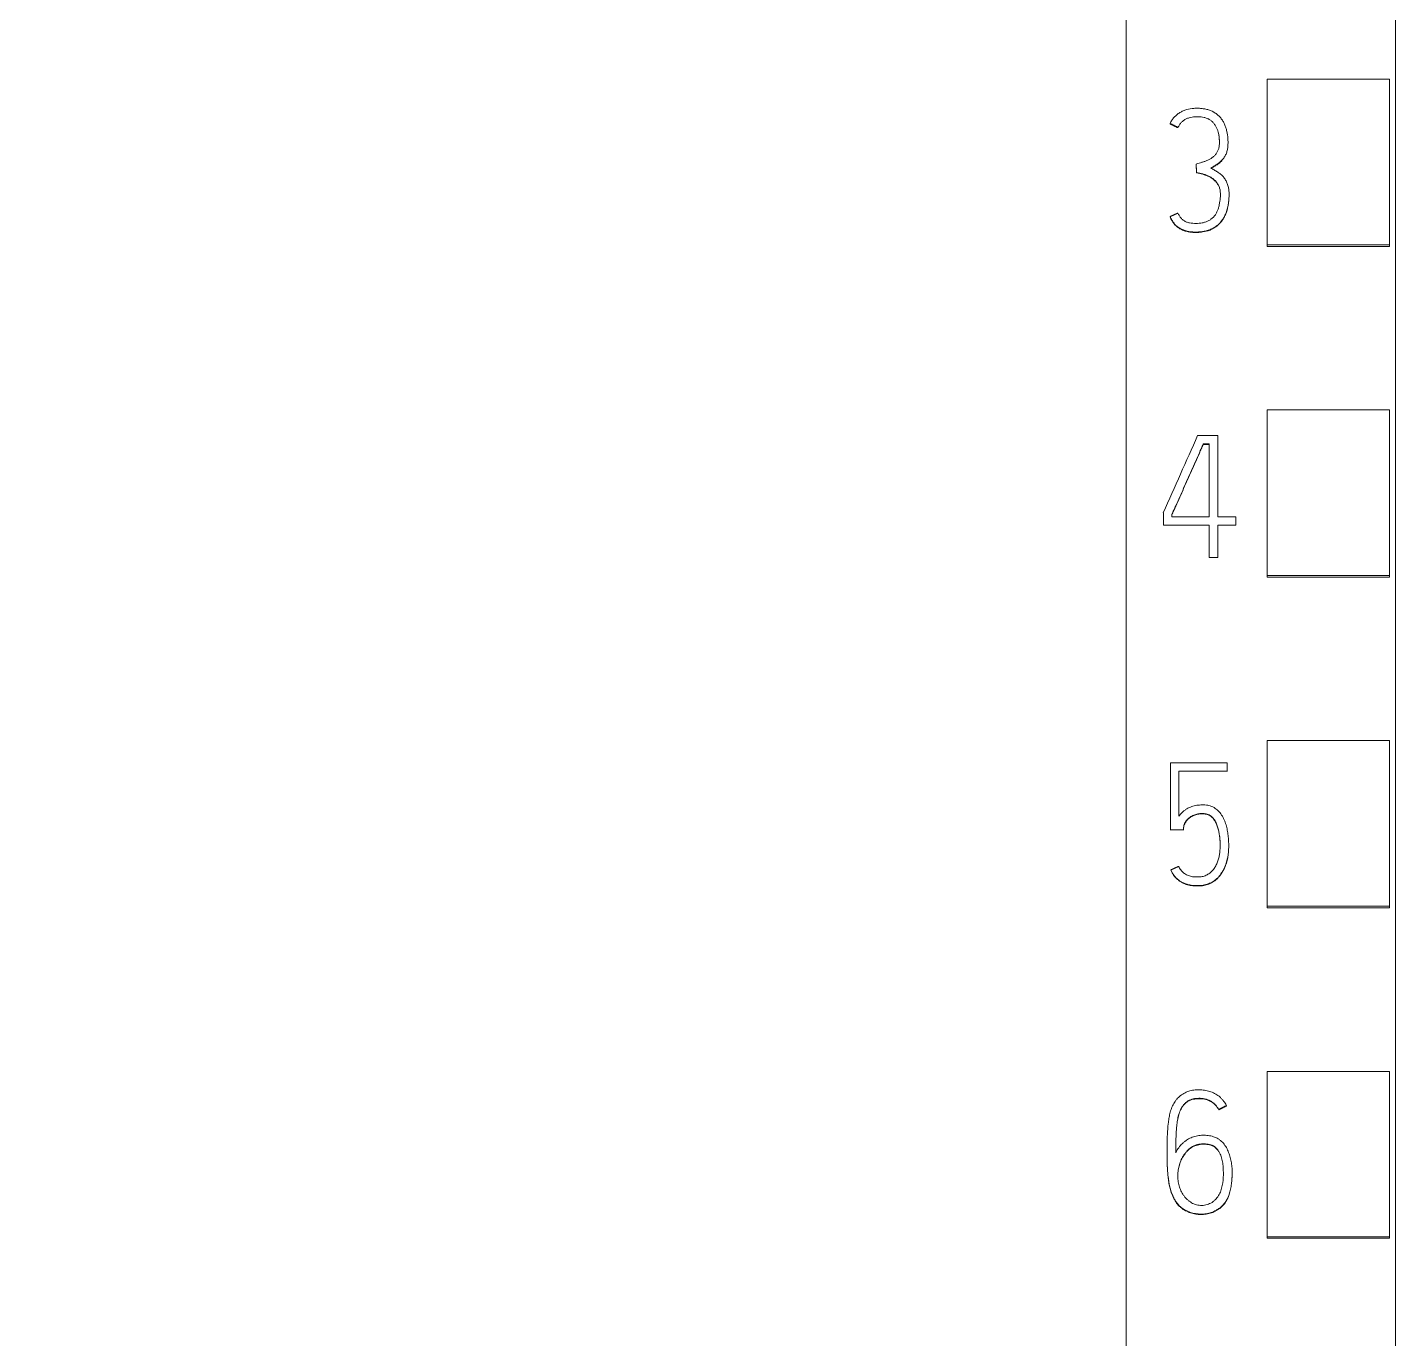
# Model space of a CAD drawing. Header units: millimetres. Extents: x 1359 to 3577, y 1336 to 3557.
# Drawn here: x 2558.42 to 2580.77, y 3000.87 to 3022.28 of the extents above; entities that cross this region are included whole.
import ezdxf

# ---------------------------------------------------------------- set-up
doc = ezdxf.new("R2010")
doc.units = ezdxf.units.MM
doc.set_wipeout_variables(frame=1)
doc.layers.add('000-PI-Oprema', color=30, linetype='Continuous', lineweight=5)

msp = doc.modelspace()

# ---------------------------------------------------------------- linework, layer by layer
at = {"layer": '000-PI-Oprema', "color": 0, "linetype": 'ByBlock', "lineweight": 0}
for p, q in [((2580.771, 3038.956), (2580.771, 2930.141)), ((2578.671, 3018.734), (2578.671, 3021.437)), ((2580.671, 3021.437), (2578.671, 3021.437)), ((2580.671, 3018.734), (2580.671, 3021.437)), ((2577.087, 3020.714), (2577.087, 3020.707)), ((2577.215, 3020.65), (2577.215, 3020.644)), ((2578.033, 3020.396), (2578.033, 3020.402)), ((2577.512, 3020.051), (2577.512, 3020.045)), ((2577.52, 3019.913), (2577.52, 3019.906)), ((2578.05, 3019.546), (2578.05, 3019.552)), ((2577.087, 3019.192), (2577.087, 3019.185)), ((2578.671, 3018.705), (2578.671, 3018.734)), ((2580.671, 3018.734), (2578.671, 3018.734)), ((2580.671, 3018.705), (2578.671, 3018.705)), ((2580.671, 3018.705), (2580.671, 3018.734)), ((2578.671, 3013.333), (2578.671, 3016.035)), ((2580.671, 3016.035), (2578.671, 3016.035)), ((2580.671, 3013.333), (2580.671, 3016.035)), ((2577.537, 3015.617), (2577.867, 3015.617)), ((2577.867, 3015.617), (2577.867, 3014.291)), ((2577.628, 3015.479), (2577.628, 3015.473)), ((2577.725, 3015.479), (2577.628, 3015.479)), ((2577.628, 3015.473), (2577.725, 3015.473)), ((2577.725, 3014.291), (2577.725, 3015.479)), ((2576.977, 3014.153), (2576.977, 3014.357)), ((2577.115, 3014.327), (2577.115, 3014.291)), ((2577.115, 3014.291), (2577.725, 3014.291)), ((2577.867, 3014.291), (2578.161, 3014.291)), ((2578.161, 3014.291), (2578.161, 3014.153)), ((2577.725, 3014.153), (2576.977, 3014.153)), ((2577.725, 3013.625), (2577.725, 3014.153)), ((2577.867, 3014.153), (2577.867, 3013.625)), ((2578.161, 3014.153), (2577.867, 3014.153)), ((2577.867, 3013.625), (2577.725, 3013.625)), ((2578.671, 3013.305), (2578.671, 3013.333)), ((2580.671, 3013.333), (2578.671, 3013.333)), ((2580.671, 3013.305), (2580.671, 3013.333)), ((2580.671, 3013.305), (2578.671, 3013.305)), ((2578.671, 3007.931), (2578.671, 3010.634)), ((2580.671, 3010.634), (2578.671, 3010.634)), ((2580.671, 3007.931), (2580.671, 3010.634)), ((2577.093, 3010.273), (2577.093, 3009.178)), ((2578.017, 3010.273), (2577.093, 3010.273)), ((2578.017, 3010.135), (2578.017, 3010.273)), ((2577.232, 3009.4), (2577.232, 3010.135)), ((2577.232, 3010.135), (2578.017, 3010.135)), ((2578.017, 3010.135), (2578.017, 3010.129)), ((2577.093, 3009.178), (2577.093, 3009.172)), ((2577.093, 3009.178), (2577.304, 3009.178)), ((2577.304, 3009.178), (2577.304, 3009.172)), ((2578.045, 3008.914), (2578.045, 3008.92)), ((2577.099, 3008.523), (2577.099, 3008.517)), ((2578.671, 3007.905), (2578.671, 3007.931)), ((2580.671, 3007.931), (2578.671, 3007.931)), ((2580.671, 3007.905), (2578.671, 3007.905)), ((2580.671, 3007.905), (2580.671, 3007.931)), ((2578.671, 3002.53), (2578.671, 3005.232)), ((2580.671, 3005.232), (2578.671, 3005.232)), ((2580.671, 3002.53), (2580.671, 3005.232)), ((2577.882, 3004.61), (2577.882, 3004.604)), ((2578.01, 3004.676), (2578.01, 3004.67)), ((2577.038, 3003.872), (2577.038, 3003.866)), ((2578.102, 3003.573), (2578.102, 3003.579)), ((2578.671, 3002.506), (2578.671, 3002.53)), ((2580.671, 3002.53), (2578.671, 3002.53)), ((2580.671, 3002.506), (2578.671, 3002.506)), ((2580.671, 3002.506), (2580.671, 3002.53))]:
    msp.add_line(p, q, dxfattribs=at)
at = {"layer": '000-PI-Oprema', "color": 18, "linetype": 'ByBlock', "lineweight": 0, "true_color": 0x000000}
msp.add_ellipse((2563.518, 2923.249), major_axis=(438.421, 990.891), ratio=0.022739, start_param=1.487509, end_param=1.488786, dxfattribs=at)
at = {"layer": '000-PI-Oprema', "color": 0, "linetype": 'ByBlock', "lineweight": 0}
for points, knots in [([(2577.75, 3019.987), (2577.768, 3019.996), (2577.786, 3020.006), (2577.821, 3020.025), (2577.838, 3020.036), (2577.863, 3020.052), (2577.871, 3020.058), (2577.887, 3020.07), (2577.894, 3020.076), (2577.909, 3020.089), (2577.917, 3020.096), (2577.931, 3020.11), (2577.938, 3020.118), (2577.958, 3020.141), (2577.969, 3020.157), (2577.985, 3020.183), (2577.99, 3020.192), (2577.998, 3020.21), (2578.003, 3020.22), (2578.014, 3020.248), (2578.019, 3020.267), (2578.028, 3020.306), (2578.03, 3020.326), (2578.033, 3020.367), (2578.033, 3020.387), (2578.033, 3020.427), (2578.033, 3020.447), (2578.029, 3020.507), (2578.023, 3020.546), (2578.01, 3020.605), (2578.005, 3020.625), (2577.993, 3020.663), (2577.978, 3020.701), (2577.96, 3020.736), (2577.938, 3020.771), (2577.927, 3020.788), (2577.901, 3020.819), (2577.881, 3020.84), (2577.858, 3020.86), (2577.842, 3020.872), (2577.833, 3020.878), (2577.791, 3020.907), (2577.755, 3020.924), (2577.706, 3020.939), (2577.696, 3020.942), (2577.677, 3020.947), (2577.647, 3020.953), (2577.597, 3020.96), (2577.557, 3020.962), (2577.517, 3020.962), (2577.496, 3020.962), (2577.436, 3020.958), (2577.397, 3020.951), (2577.348, 3020.937), (2577.339, 3020.934), (2577.32, 3020.927), (2577.31, 3020.924), (2577.282, 3020.911), (2577.246, 3020.892), (2577.213, 3020.869), (2577.19, 3020.85), (2577.182, 3020.843), (2577.167, 3020.829), (2577.16, 3020.822), (2577.14, 3020.8), (2577.128, 3020.784), (2577.111, 3020.759), (2577.106, 3020.75), (2577.096, 3020.732), (2577.092, 3020.723), (2577.087, 3020.714)], [0, 0, 0, 0, 0.03125, 0.03125, 0.0625, 0.0625, 0.078125, 0.078125, 0.09375, 0.09375, 0.109375, 0.109375, 0.125, 0.125, 0.15625, 0.15625, 0.171875, 0.171875, 0.1875, 0.1875, 0.21875, 0.21875, 0.25, 0.25, 0.28125, 0.28125, 0.3125, 0.3125, 0.375, 0.375, 0.40625, 0.40625, 0.4375, 0.46875, 0.46875, 0.5, 0.5, 0.53125, 0.546875, 0.546875, 0.5625, 0.5625, 0.625, 0.625, 0.640625, 0.640625, 0.65625, 0.6875, 0.71875, 0.71875, 0.75, 0.75, 0.8125, 0.8125, 0.828125, 0.828125, 0.84375, 0.84375, 0.875, 0.90625, 0.90625, 0.921875, 0.921875, 0.9375, 0.9375, 0.96875, 0.96875, 0.984375, 0.984375, 1, 1, 1, 1]), ([(2577.215, 3020.65), (2577.223, 3020.665), (2577.231, 3020.679), (2577.249, 3020.706), (2577.259, 3020.719), (2577.277, 3020.737), (2577.283, 3020.742), (2577.295, 3020.753), (2577.302, 3020.758), (2577.315, 3020.768), (2577.322, 3020.773), (2577.336, 3020.781), (2577.343, 3020.785), (2577.366, 3020.796), (2577.381, 3020.802), (2577.413, 3020.811), (2577.429, 3020.815), (2577.462, 3020.82), (2577.478, 3020.822), (2577.512, 3020.824), (2577.528, 3020.824), (2577.578, 3020.823), (2577.611, 3020.82), (2577.651, 3020.81), (2577.659, 3020.808), (2577.675, 3020.803), (2577.683, 3020.8), (2577.706, 3020.791), (2577.721, 3020.784), (2577.742, 3020.77), (2577.749, 3020.765), (2577.762, 3020.755), (2577.768, 3020.75), (2577.786, 3020.733), (2577.797, 3020.721), (2577.813, 3020.701), (2577.817, 3020.694), (2577.827, 3020.681), (2577.84, 3020.66), (2577.851, 3020.638), (2577.863, 3020.607), (2577.868, 3020.591), (2577.877, 3020.559), (2577.881, 3020.543), (2577.889, 3020.495), (2577.891, 3020.462), (2577.892, 3020.412), (2577.892, 3020.396), (2577.891, 3020.363), (2577.889, 3020.347), (2577.885, 3020.322), (2577.884, 3020.314), (2577.879, 3020.298), (2577.877, 3020.29), (2577.868, 3020.267), (2577.861, 3020.252), (2577.848, 3020.231), (2577.843, 3020.224), (2577.833, 3020.211), (2577.827, 3020.205), (2577.816, 3020.193), (2577.811, 3020.187), (2577.799, 3020.175), (2577.792, 3020.17), (2577.773, 3020.154), (2577.759, 3020.145), (2577.731, 3020.128), (2577.716, 3020.12), (2577.686, 3020.107), (2577.671, 3020.101), (2577.639, 3020.09), (2577.623, 3020.085), (2577.576, 3020.07), (2577.544, 3020.06), (2577.512, 3020.051)], [0, 0, 0, 0, 0.03125, 0.03125, 0.0625, 0.0625, 0.078125, 0.078125, 0.09375, 0.09375, 0.109375, 0.109375, 0.125, 0.125, 0.15625, 0.15625, 0.1875, 0.1875, 0.21875, 0.21875, 0.25, 0.25, 0.3125, 0.3125, 0.328125, 0.328125, 0.34375, 0.34375, 0.375, 0.375, 0.390625, 0.390625, 0.40625, 0.40625, 0.4375, 0.4375, 0.453125, 0.453125, 0.46875, 0.5, 0.5, 0.53125, 0.53125, 0.5625, 0.5625, 0.625, 0.625, 0.65625, 0.65625, 0.6875, 0.6875, 0.703125, 0.703125, 0.71875, 0.71875, 0.75, 0.75, 0.765625, 0.765625, 0.78125, 0.78125, 0.796875, 0.796875, 0.8125, 0.8125, 0.84375, 0.84375, 0.875, 0.875, 0.90625, 0.90625, 0.9375, 0.9375, 1, 1, 1, 1]), ([(2577.892, 3020.407), (2577.892, 3020.411), (2577.892, 3020.416), (2577.892, 3020.453), (2577.889, 3020.485), (2577.882, 3020.528), (2577.88, 3020.539), (2577.878, 3020.55)], [0, 0, 0, 0, 0.087818, 0.087818, 0.771228, 0.771228, 1, 1, 1, 1]), ([(2577.939, 3020.113), (2577.928, 3020.101), (2577.916, 3020.089), (2577.896, 3020.071), (2577.888, 3020.065), (2577.872, 3020.052), (2577.864, 3020.046), (2577.838, 3020.03), (2577.821, 3020.02), (2577.786, 3020), (2577.769, 3019.99), (2577.75, 3019.981)], [0, 0, 0, 0, 0.218648, 0.218648, 0.348874, 0.348874, 0.479099, 0.479099, 0.739549, 0.739549, 1, 1, 1, 1]), ([(2577.087, 3019.192), (2577.096, 3019.172), (2577.106, 3019.154), (2577.127, 3019.117), (2577.138, 3019.1), (2577.158, 3019.075), (2577.165, 3019.067), (2577.179, 3019.052), (2577.187, 3019.045), (2577.211, 3019.024), (2577.228, 3019.012), (2577.256, 3018.996), (2577.265, 3018.991), (2577.284, 3018.982), (2577.294, 3018.978), (2577.323, 3018.967), (2577.343, 3018.96), (2577.384, 3018.95), (2577.405, 3018.947), (2577.447, 3018.942), (2577.468, 3018.941), (2577.51, 3018.94), (2577.531, 3018.94), (2577.572, 3018.943), (2577.593, 3018.945), (2577.625, 3018.949), (2577.635, 3018.951), (2577.656, 3018.955), (2577.666, 3018.957), (2577.697, 3018.965), (2577.717, 3018.972), (2577.746, 3018.983), (2577.756, 3018.987), (2577.775, 3018.996), (2577.784, 3019.001), (2577.812, 3019.016), (2577.829, 3019.028), (2577.863, 3019.053), (2577.878, 3019.067), (2577.908, 3019.097), (2577.921, 3019.113), (2577.946, 3019.147), (2577.958, 3019.165), (2577.973, 3019.192), (2577.978, 3019.202), (2577.987, 3019.221), (2577.991, 3019.23), (2578.011, 3019.279), (2578.023, 3019.319), (2578.035, 3019.38), (2578.039, 3019.401), (2578.044, 3019.442), (2578.046, 3019.463), (2578.049, 3019.505), (2578.05, 3019.526), (2578.05, 3019.567), (2578.05, 3019.588), (2578.047, 3019.63), (2578.044, 3019.65), (2578.037, 3019.681), (2578.035, 3019.692), (2578.029, 3019.712), (2578.025, 3019.722), (2578.014, 3019.752), (2578.005, 3019.771), (2577.989, 3019.798), (2577.983, 3019.807), (2577.971, 3019.825), (2577.964, 3019.833), (2577.944, 3019.857), (2577.929, 3019.872), (2577.896, 3019.899), (2577.879, 3019.911), (2577.843, 3019.935), (2577.825, 3019.946), (2577.788, 3019.967), (2577.769, 3019.977), (2577.75, 3019.987)], [0, 0, 0, 0, 0.03125, 0.03125, 0.0625, 0.0625, 0.078125, 0.078125, 0.09375, 0.09375, 0.125, 0.125, 0.140625, 0.140625, 0.15625, 0.15625, 0.1875, 0.1875, 0.21875, 0.21875, 0.25, 0.25, 0.28125, 0.28125, 0.3125, 0.3125, 0.328125, 0.328125, 0.34375, 0.34375, 0.375, 0.375, 0.390625, 0.390625, 0.40625, 0.40625, 0.4375, 0.4375, 0.46875, 0.46875, 0.5, 0.5, 0.53125, 0.53125, 0.546875, 0.546875, 0.5625, 0.5625, 0.625, 0.625, 0.65625, 0.65625, 0.6875, 0.6875, 0.71875, 0.71875, 0.75, 0.75, 0.78125, 0.78125, 0.796875, 0.796875, 0.8125, 0.8125, 0.84375, 0.84375, 0.859375, 0.859375, 0.875, 0.875, 0.90625, 0.90625, 0.9375, 0.9375, 0.96875, 0.96875, 1, 1, 1, 1]), ([(2577.52, 3019.913), (2577.554, 3019.907), (2577.588, 3019.899), (2577.637, 3019.885), (2577.654, 3019.88), (2577.686, 3019.868), (2577.702, 3019.862), (2577.725, 3019.85), (2577.733, 3019.846), (2577.748, 3019.838), (2577.755, 3019.833), (2577.777, 3019.819), (2577.791, 3019.809), (2577.811, 3019.792), (2577.817, 3019.786), (2577.829, 3019.774), (2577.835, 3019.768), (2577.852, 3019.748), (2577.862, 3019.734), (2577.875, 3019.712), (2577.879, 3019.704), (2577.886, 3019.688), (2577.889, 3019.68), (2577.898, 3019.656), (2577.902, 3019.639), (2577.907, 3019.605), (2577.908, 3019.588), (2577.909, 3019.553), (2577.909, 3019.536), (2577.906, 3019.485), (2577.902, 3019.451), (2577.893, 3019.4), (2577.89, 3019.383), (2577.882, 3019.35), (2577.877, 3019.333), (2577.866, 3019.3), (2577.859, 3019.284), (2577.848, 3019.261), (2577.844, 3019.253), (2577.836, 3019.238), (2577.831, 3019.231), (2577.807, 3019.195), (2577.783, 3019.17), (2577.748, 3019.144), (2577.741, 3019.139), (2577.726, 3019.13), (2577.719, 3019.126), (2577.695, 3019.115), (2577.679, 3019.108), (2577.646, 3019.098), (2577.629, 3019.094), (2577.595, 3019.087), (2577.561, 3019.083), (2577.527, 3019.081), (2577.492, 3019.081), (2577.475, 3019.082), (2577.44, 3019.085), (2577.423, 3019.087), (2577.389, 3019.094), (2577.372, 3019.098), (2577.34, 3019.111), (2577.325, 3019.119), (2577.303, 3019.133), (2577.296, 3019.139), (2577.283, 3019.15), (2577.277, 3019.156), (2577.265, 3019.169), (2577.259, 3019.175), (2577.249, 3019.189), (2577.244, 3019.196), (2577.23, 3019.218), (2577.222, 3019.234), (2577.215, 3019.25)], [0, 0, 0, 0, 0.0625, 0.0625, 0.09375, 0.09375, 0.125, 0.125, 0.140625, 0.140625, 0.15625, 0.15625, 0.1875, 0.1875, 0.203125, 0.203125, 0.21875, 0.21875, 0.25, 0.25, 0.265625, 0.265625, 0.28125, 0.28125, 0.3125, 0.3125, 0.34375, 0.34375, 0.375, 0.375, 0.4375, 0.4375, 0.46875, 0.46875, 0.5, 0.5, 0.53125, 0.53125, 0.546875, 0.546875, 0.5625, 0.5625, 0.625, 0.625, 0.640625, 0.640625, 0.65625, 0.65625, 0.6875, 0.6875, 0.71875, 0.71875, 0.75, 0.78125, 0.78125, 0.8125, 0.8125, 0.84375, 0.84375, 0.875, 0.875, 0.90625, 0.90625, 0.921875, 0.921875, 0.9375, 0.9375, 0.953125, 0.953125, 0.96875, 0.96875, 1, 1, 1, 1]), ([(2577.909, 3019.549), (2577.909, 3019.554), (2577.909, 3019.559), (2577.908, 3019.573), (2577.908, 3019.582), (2577.907, 3019.599), (2577.906, 3019.608), (2577.902, 3019.633), (2577.898, 3019.65), (2577.889, 3019.674), (2577.886, 3019.682), (2577.879, 3019.698), (2577.875, 3019.705), (2577.861, 3019.728), (2577.851, 3019.742), (2577.829, 3019.768), (2577.817, 3019.781), (2577.791, 3019.803), (2577.777, 3019.813), (2577.748, 3019.832), (2577.733, 3019.84), (2577.702, 3019.856), (2577.686, 3019.862), (2577.654, 3019.874), (2577.637, 3019.879), (2577.588, 3019.893), (2577.554, 3019.901), (2577.52, 3019.906)], [0, 0, 0, 0, 0.026635, 0.026635, 0.070879, 0.070879, 0.115123, 0.115123, 0.20361, 0.20361, 0.247854, 0.247854, 0.292098, 0.292098, 0.380586, 0.380586, 0.469074, 0.469074, 0.557561, 0.557561, 0.646049, 0.646049, 0.734537, 0.734537, 0.823025, 0.823025, 1, 1, 1, 1]), ([(2578.045, 3019.444), (2578.044, 3019.435), (2578.043, 3019.427), (2578.039, 3019.398), (2578.036, 3019.377), (2578.023, 3019.316), (2578.012, 3019.276), (2577.993, 3019.228), (2577.988, 3019.218), (2577.979, 3019.199), (2577.975, 3019.19), (2577.959, 3019.162), (2577.948, 3019.144), (2577.924, 3019.11), (2577.91, 3019.094), (2577.888, 3019.071), (2577.881, 3019.064), (2577.865, 3019.049), (2577.857, 3019.043), (2577.832, 3019.023), (2577.814, 3019.012), (2577.787, 3018.996), (2577.778, 3018.991), (2577.758, 3018.982), (2577.749, 3018.978), (2577.699, 3018.958), (2577.659, 3018.948), (2577.596, 3018.939), (2577.575, 3018.937), (2577.533, 3018.934), (2577.512, 3018.934), (2577.469, 3018.935), (2577.448, 3018.936), (2577.417, 3018.939), (2577.406, 3018.941), (2577.385, 3018.944), (2577.375, 3018.946), (2577.344, 3018.954), (2577.324, 3018.96), (2577.295, 3018.972), (2577.285, 3018.976), (2577.266, 3018.985), (2577.256, 3018.99), (2577.229, 3019.006), (2577.211, 3019.018), (2577.187, 3019.038), (2577.18, 3019.046), (2577.165, 3019.061), (2577.158, 3019.069), (2577.138, 3019.094), (2577.127, 3019.111), (2577.106, 3019.147), (2577.096, 3019.166), (2577.087, 3019.185)], [0, 0, 0, 0, 0.018898, 0.018898, 0.065617, 0.065617, 0.159055, 0.159055, 0.182415, 0.182415, 0.205774, 0.205774, 0.252494, 0.252494, 0.299213, 0.299213, 0.322572, 0.322572, 0.345932, 0.345932, 0.392651, 0.392651, 0.416011, 0.416011, 0.43937, 0.43937, 0.532809, 0.532809, 0.579528, 0.579528, 0.626247, 0.626247, 0.672966, 0.672966, 0.696326, 0.696326, 0.719685, 0.719685, 0.766404, 0.766404, 0.789764, 0.789764, 0.813123, 0.813123, 0.859843, 0.859843, 0.883202, 0.883202, 0.906562, 0.906562, 0.953281, 0.953281, 1, 1, 1, 1]), ([(2577.628, 3015.479), (2577.618, 3015.455), (2577.607, 3015.431), (2577.586, 3015.383), (2577.576, 3015.359), (2577.544, 3015.287), (2577.523, 3015.239), (2577.48, 3015.142), (2577.459, 3015.094), (2577.416, 3014.998), (2577.395, 3014.95), (2577.352, 3014.854), (2577.33, 3014.806), (2577.287, 3014.71), (2577.266, 3014.662), (2577.223, 3014.566), (2577.202, 3014.518), (2577.17, 3014.446), (2577.159, 3014.423), (2577.142, 3014.387), (2577.137, 3014.375), (2577.126, 3014.351), (2577.121, 3014.339), (2577.115, 3014.327)], [0, 0, 0, 0, 0.0625, 0.0625, 0.125, 0.125, 0.25, 0.25, 0.375, 0.375, 0.5, 0.5, 0.625, 0.625, 0.75, 0.75, 0.875, 0.875, 0.9375, 0.9375, 0.96875, 0.96875, 1, 1, 1, 1]), ([(2577.115, 3014.321), (2577.121, 3014.333), (2577.126, 3014.345), (2577.137, 3014.368), (2577.142, 3014.38), (2577.159, 3014.416), (2577.17, 3014.44), (2577.202, 3014.512), (2577.223, 3014.56), (2577.266, 3014.656), (2577.287, 3014.704), (2577.33, 3014.8), (2577.352, 3014.848), (2577.395, 3014.944), (2577.416, 3014.992), (2577.459, 3015.088), (2577.48, 3015.136), (2577.523, 3015.232), (2577.544, 3015.28), (2577.576, 3015.353), (2577.586, 3015.377), (2577.607, 3015.425), (2577.618, 3015.449), (2577.628, 3015.473)], [0, 0, 0, 0, 0.03125, 0.03125, 0.0625, 0.0625, 0.125, 0.125, 0.25, 0.25, 0.375, 0.375, 0.5, 0.5, 0.625, 0.625, 0.75, 0.75, 0.875, 0.875, 0.9375, 0.9375, 1, 1, 1, 1]), ([(2577.099, 3008.523), (2577.111, 3008.497), (2577.124, 3008.471), (2577.149, 3008.436), (2577.157, 3008.424), (2577.176, 3008.402), (2577.186, 3008.391), (2577.208, 3008.372), (2577.219, 3008.362), (2577.242, 3008.345), (2577.254, 3008.337), (2577.279, 3008.322), (2577.292, 3008.316), (2577.318, 3008.303), (2577.332, 3008.298), (2577.36, 3008.289), (2577.374, 3008.285), (2577.402, 3008.278), (2577.416, 3008.275), (2577.445, 3008.271), (2577.46, 3008.27), (2577.482, 3008.269), (2577.489, 3008.268), (2577.504, 3008.267), (2577.511, 3008.267), (2577.533, 3008.266), (2577.548, 3008.266), (2577.577, 3008.267), (2577.591, 3008.268), (2577.621, 3008.271), (2577.635, 3008.274), (2577.664, 3008.28), (2577.678, 3008.284), (2577.72, 3008.297), (2577.747, 3008.309), (2577.785, 3008.331), (2577.798, 3008.339), (2577.822, 3008.356), (2577.833, 3008.365), (2577.855, 3008.384), (2577.866, 3008.394), (2577.886, 3008.416), (2577.895, 3008.427), (2577.922, 3008.462), (2577.938, 3008.486), (2577.959, 3008.525), (2577.966, 3008.538), (2577.978, 3008.564), (2577.984, 3008.578), (2578, 3008.619), (2578.009, 3008.646), (2578.024, 3008.703), (2578.03, 3008.731), (2578.036, 3008.774), (2578.038, 3008.789), (2578.041, 3008.818), (2578.042, 3008.832), (2578.044, 3008.876), (2578.045, 3008.905), (2578.044, 3008.963), (2578.042, 3009.022), (2578.036, 3009.079), (2578.029, 3009.137), (2578.024, 3009.166), (2578.014, 3009.209), (2578.011, 3009.223), (2578.003, 3009.251), (2577.999, 3009.265), (2577.985, 3009.307), (2577.975, 3009.334), (2577.955, 3009.374), (2577.948, 3009.387), (2577.933, 3009.412), (2577.925, 3009.424), (2577.9, 3009.46), (2577.88, 3009.482), (2577.836, 3009.521), (2577.811, 3009.537), (2577.772, 3009.557), (2577.758, 3009.562), (2577.73, 3009.571), (2577.715, 3009.575), (2577.687, 3009.58), (2577.672, 3009.582), (2577.642, 3009.585), (2577.628, 3009.585), (2577.598, 3009.584), (2577.584, 3009.584), (2577.554, 3009.581), (2577.54, 3009.58), (2577.511, 3009.575), (2577.497, 3009.572), (2577.468, 3009.565), (2577.454, 3009.561), (2577.426, 3009.551), (2577.412, 3009.546), (2577.386, 3009.533), (2577.373, 3009.526), (2577.347, 3009.511), (2577.335, 3009.503), (2577.311, 3009.485), (2577.3, 3009.476), (2577.279, 3009.456), (2577.269, 3009.445), (2577.249, 3009.423), (2577.24, 3009.412), (2577.232, 3009.4)], [0, 0, 0, 0, 0.03125, 0.03125, 0.046875, 0.046875, 0.0625, 0.0625, 0.078125, 0.078125, 0.09375, 0.09375, 0.109375, 0.109375, 0.125, 0.125, 0.140625, 0.140625, 0.15625, 0.15625, 0.171875, 0.171875, 0.179688, 0.179688, 0.1875, 0.1875, 0.203125, 0.203125, 0.21875, 0.21875, 0.234375, 0.234375, 0.25, 0.25, 0.28125, 0.28125, 0.296875, 0.296875, 0.3125, 0.3125, 0.328125, 0.328125, 0.34375, 0.34375, 0.375, 0.375, 0.390625, 0.390625, 0.40625, 0.40625, 0.4375, 0.4375, 0.46875, 0.46875, 0.484375, 0.484375, 0.5, 0.5, 0.53125, 0.53125, 0.5625, 0.59375, 0.59375, 0.625, 0.625, 0.640625, 0.640625, 0.65625, 0.65625, 0.6875, 0.6875, 0.703125, 0.703125, 0.71875, 0.71875, 0.75, 0.75, 0.78125, 0.78125, 0.796875, 0.796875, 0.8125, 0.8125, 0.828125, 0.828125, 0.84375, 0.84375, 0.859375, 0.859375, 0.875, 0.875, 0.890625, 0.890625, 0.90625, 0.90625, 0.921875, 0.921875, 0.9375, 0.9375, 0.953125, 0.953125, 0.96875, 0.96875, 0.984375, 0.984375, 1, 1, 1, 1]), ([(2577.304, 3009.178), (2577.305, 3009.202), (2577.308, 3009.224), (2577.317, 3009.258), (2577.32, 3009.269), (2577.33, 3009.29), (2577.335, 3009.3), (2577.347, 3009.319), (2577.354, 3009.329), (2577.369, 3009.346), (2577.377, 3009.355), (2577.394, 3009.37), (2577.403, 3009.378), (2577.422, 3009.391), (2577.432, 3009.397), (2577.452, 3009.409), (2577.462, 3009.414), (2577.483, 3009.423), (2577.494, 3009.427), (2577.528, 3009.437), (2577.55, 3009.441), (2577.585, 3009.444), (2577.596, 3009.444), (2577.619, 3009.444), (2577.631, 3009.443), (2577.654, 3009.441), (2577.665, 3009.439), (2577.682, 3009.436), (2577.688, 3009.434), (2577.699, 3009.431), (2577.705, 3009.429), (2577.721, 3009.423), (2577.731, 3009.418), (2577.751, 3009.407), (2577.76, 3009.399), (2577.778, 3009.384), (2577.786, 3009.376), (2577.8, 3009.358), (2577.807, 3009.348), (2577.826, 3009.319), (2577.836, 3009.298), (2577.854, 3009.256), (2577.861, 3009.234), (2577.881, 3009.168), (2577.89, 3009.123), (2577.899, 3009.055), (2577.901, 3009.032), (2577.903, 3008.986), (2577.904, 3008.963), (2577.905, 3008.895), (2577.904, 3008.849), (2577.895, 3008.781), (2577.891, 3008.759), (2577.884, 3008.725), (2577.881, 3008.714), (2577.875, 3008.691), (2577.872, 3008.68), (2577.86, 3008.648), (2577.852, 3008.626), (2577.836, 3008.595), (2577.831, 3008.585), (2577.819, 3008.565), (2577.812, 3008.555), (2577.792, 3008.527), (2577.777, 3008.51), (2577.753, 3008.486), (2577.744, 3008.478), (2577.726, 3008.464), (2577.716, 3008.457), (2577.696, 3008.445), (2577.686, 3008.439), (2577.665, 3008.43), (2577.654, 3008.426), (2577.621, 3008.415), (2577.598, 3008.411), (2577.563, 3008.408), (2577.552, 3008.407), (2577.528, 3008.407), (2577.517, 3008.407), (2577.482, 3008.408), (2577.459, 3008.41), (2577.425, 3008.417), (2577.414, 3008.42), (2577.392, 3008.427), (2577.381, 3008.432), (2577.349, 3008.446), (2577.329, 3008.458), (2577.302, 3008.479), (2577.293, 3008.487), (2577.276, 3008.504), (2577.261, 3008.521), (2577.248, 3008.54), (2577.236, 3008.56), (2577.231, 3008.571), (2577.226, 3008.581)], [0, 0, 0, 0, 0.03125, 0.03125, 0.046875, 0.046875, 0.0625, 0.0625, 0.078125, 0.078125, 0.09375, 0.09375, 0.109375, 0.109375, 0.125, 0.125, 0.140625, 0.140625, 0.15625, 0.15625, 0.1875, 0.1875, 0.203125, 0.203125, 0.21875, 0.21875, 0.234375, 0.234375, 0.242187, 0.242187, 0.25, 0.25, 0.265625, 0.265625, 0.28125, 0.28125, 0.296875, 0.296875, 0.3125, 0.3125, 0.34375, 0.34375, 0.375, 0.375, 0.4375, 0.4375, 0.46875, 0.46875, 0.5, 0.5, 0.5625, 0.5625, 0.59375, 0.59375, 0.609375, 0.609375, 0.625, 0.625, 0.65625, 0.65625, 0.671875, 0.671875, 0.6875, 0.6875, 0.71875, 0.71875, 0.734375, 0.734375, 0.75, 0.75, 0.765625, 0.765625, 0.78125, 0.78125, 0.8125, 0.8125, 0.828125, 0.828125, 0.84375, 0.84375, 0.875, 0.875, 0.890625, 0.890625, 0.90625, 0.90625, 0.9375, 0.9375, 0.953125, 0.953125, 0.96875, 0.984375, 0.984375, 1, 1, 1, 1]), ([(2577.905, 3008.916), (2577.905, 3008.922), (2577.905, 3008.928), (2577.904, 3008.956), (2577.904, 3008.979), (2577.901, 3009.025), (2577.899, 3009.047), (2577.893, 3009.093), (2577.889, 3009.115), (2577.88, 3009.161), (2577.875, 3009.183), (2577.865, 3009.216), (2577.861, 3009.227), (2577.854, 3009.249), (2577.849, 3009.26), (2577.836, 3009.292), (2577.826, 3009.312), (2577.807, 3009.341), (2577.801, 3009.351), (2577.786, 3009.369), (2577.778, 3009.377), (2577.761, 3009.393), (2577.752, 3009.4), (2577.732, 3009.412), (2577.721, 3009.417), (2577.7, 3009.425), (2577.689, 3009.428), (2577.666, 3009.433), (2577.654, 3009.435), (2577.631, 3009.437), (2577.62, 3009.438), (2577.597, 3009.438), (2577.585, 3009.437), (2577.562, 3009.435), (2577.551, 3009.434), (2577.528, 3009.43), (2577.506, 3009.424), (2577.484, 3009.417), (2577.463, 3009.408), (2577.452, 3009.403), (2577.422, 3009.386), (2577.403, 3009.372), (2577.378, 3009.349), (2577.37, 3009.341), (2577.354, 3009.323), (2577.348, 3009.314), (2577.335, 3009.294), (2577.33, 3009.284), (2577.321, 3009.263), (2577.317, 3009.252), (2577.311, 3009.23), (2577.308, 3009.218), (2577.305, 3009.195), (2577.304, 3009.184), (2577.304, 3009.172)], [0, 0, 0, 0, 0.015899, 0.015899, 0.077406, 0.077406, 0.138912, 0.138912, 0.200418, 0.200418, 0.261925, 0.261925, 0.292678, 0.292678, 0.323431, 0.323431, 0.384937, 0.384937, 0.41569, 0.41569, 0.446443, 0.446443, 0.477197, 0.477197, 0.50795, 0.50795, 0.538703, 0.538703, 0.569456, 0.569456, 0.600209, 0.600209, 0.630962, 0.630962, 0.661715, 0.661715, 0.692469, 0.723222, 0.723222, 0.753975, 0.753975, 0.815481, 0.815481, 0.846234, 0.846234, 0.876987, 0.876987, 0.907741, 0.907741, 0.938494, 0.938494, 0.969247, 0.969247, 1, 1, 1, 1]), ([(2578.045, 3008.914), (2578.045, 3008.893), (2578.044, 3008.871), (2578.042, 3008.821), (2578.039, 3008.792), (2578.033, 3008.749), (2578.031, 3008.735), (2578.025, 3008.706), (2578.022, 3008.691), (2578.011, 3008.649), (2578.003, 3008.621), (2577.982, 3008.566), (2577.97, 3008.54), (2577.942, 3008.488), (2577.927, 3008.463), (2577.901, 3008.428), (2577.891, 3008.416), (2577.872, 3008.395), (2577.862, 3008.384), (2577.829, 3008.354), (2577.805, 3008.337), (2577.768, 3008.314), (2577.755, 3008.307), (2577.728, 3008.295), (2577.714, 3008.289), (2577.672, 3008.275), (2577.644, 3008.268), (2577.6, 3008.262), (2577.585, 3008.261), (2577.556, 3008.26), (2577.541, 3008.26), (2577.512, 3008.261), (2577.497, 3008.262), (2577.468, 3008.263), (2577.453, 3008.264), (2577.424, 3008.268), (2577.41, 3008.27), (2577.381, 3008.277), (2577.366, 3008.281), (2577.338, 3008.29), (2577.325, 3008.295), (2577.298, 3008.306), (2577.285, 3008.313), (2577.259, 3008.328), (2577.246, 3008.336), (2577.222, 3008.354), (2577.211, 3008.363), (2577.189, 3008.382), (2577.179, 3008.393), (2577.159, 3008.415), (2577.15, 3008.427), (2577.125, 3008.464), (2577.111, 3008.49), (2577.099, 3008.517)], [0, 0, 0, 0, 0.044434, 0.044434, 0.104157, 0.104157, 0.134018, 0.134018, 0.16388, 0.16388, 0.223602, 0.223602, 0.283325, 0.283325, 0.343048, 0.343048, 0.37291, 0.37291, 0.402771, 0.402771, 0.462494, 0.462494, 0.492355, 0.492355, 0.522217, 0.522217, 0.58194, 0.58194, 0.611801, 0.611801, 0.641663, 0.641663, 0.671524, 0.671524, 0.701386, 0.701386, 0.731247, 0.731247, 0.761108, 0.761108, 0.79097, 0.79097, 0.820831, 0.820831, 0.850693, 0.850693, 0.880554, 0.880554, 0.910416, 0.910416, 0.940277, 0.940277, 1, 1, 1, 1]), ([(2578.01, 3004.676), (2577.995, 3004.701), (2577.979, 3004.725), (2577.953, 3004.759), (2577.943, 3004.77), (2577.924, 3004.792), (2577.913, 3004.802), (2577.881, 3004.831), (2577.858, 3004.848), (2577.82, 3004.869), (2577.808, 3004.876), (2577.781, 3004.888), (2577.768, 3004.893), (2577.727, 3004.908), (2577.699, 3004.915), (2577.656, 3004.923), (2577.642, 3004.925), (2577.613, 3004.928), (2577.599, 3004.929), (2577.555, 3004.932), (2577.527, 3004.931), (2577.484, 3004.928), (2577.469, 3004.926), (2577.441, 3004.921), (2577.426, 3004.918), (2577.384, 3004.907), (2577.357, 3004.896), (2577.319, 3004.877), (2577.306, 3004.869), (2577.282, 3004.854), (2577.27, 3004.845), (2577.236, 3004.818), (2577.215, 3004.798), (2577.187, 3004.765), (2577.178, 3004.754), (2577.161, 3004.73), (2577.153, 3004.718), (2577.132, 3004.681), (2577.12, 3004.655), (2577.099, 3004.6), (2577.091, 3004.573), (2577.077, 3004.517), (2577.072, 3004.489), (2577.063, 3004.433), (2577.059, 3004.405), (2577.05, 3004.319), (2577.046, 3004.262), (2577.041, 3004.147), (2577.04, 3004.09), (2577.038, 3003.918), (2577.037, 3003.803), (2577.043, 3003.66), (2577.044, 3003.632), (2577.048, 3003.575), (2577.051, 3003.546), (2577.06, 3003.461), (2577.069, 3003.404), (2577.085, 3003.334), (2577.089, 3003.32), (2577.097, 3003.292), (2577.101, 3003.278), (2577.115, 3003.237), (2577.126, 3003.21), (2577.144, 3003.171), (2577.15, 3003.158), (2577.164, 3003.133), (2577.172, 3003.12), (2577.196, 3003.084), (2577.214, 3003.061), (2577.244, 3003.03), (2577.254, 3003.02), (2577.277, 3003.002), (2577.289, 3002.993), (2577.325, 3002.969), (2577.351, 3002.956), (2577.391, 3002.939), (2577.405, 3002.934), (2577.432, 3002.925), (2577.446, 3002.921), (2577.488, 3002.91), (2577.517, 3002.906), (2577.56, 3002.902), (2577.575, 3002.901), (2577.604, 3002.9), (2577.618, 3002.901), (2577.662, 3002.904), (2577.69, 3002.908), (2577.732, 3002.918), (2577.746, 3002.923), (2577.774, 3002.932), (2577.787, 3002.937), (2577.827, 3002.955), (2577.852, 3002.969), (2577.888, 3002.994), (2577.9, 3003.002), (2577.922, 3003.021), (2577.933, 3003.031), (2577.964, 3003.061), (2577.982, 3003.084), (2578.005, 3003.12), (2578.013, 3003.133), (2578.026, 3003.159), (2578.032, 3003.172), (2578.049, 3003.212), (2578.057, 3003.24), (2578.068, 3003.281), (2578.072, 3003.296), (2578.077, 3003.324), (2578.08, 3003.338), (2578.087, 3003.381), (2578.091, 3003.41), (2578.1, 3003.496), (2578.103, 3003.553), (2578.1, 3003.639), (2578.099, 3003.667), (2578.092, 3003.725), (2578.087, 3003.753), (2578.075, 3003.811), (2578.068, 3003.839), (2578.049, 3003.894), (2578.039, 3003.921), (2578.014, 3003.974), (2578, 3004), (2577.967, 3004.047), (2577.948, 3004.069), (2577.915, 3004.099), (2577.904, 3004.109), (2577.88, 3004.126), (2577.868, 3004.133), (2577.842, 3004.147), (2577.828, 3004.153), (2577.801, 3004.163), (2577.787, 3004.168), (2577.745, 3004.179), (2577.716, 3004.184), (2577.672, 3004.188), (2577.657, 3004.189), (2577.628, 3004.19), (2577.613, 3004.189), (2577.569, 3004.187), (2577.54, 3004.183), (2577.497, 3004.173), (2577.483, 3004.169), (2577.455, 3004.16), (2577.442, 3004.155), (2577.402, 3004.137), (2577.377, 3004.123), (2577.341, 3004.098), (2577.329, 3004.089), (2577.306, 3004.07), (2577.295, 3004.061), (2577.264, 3004.031), (2577.245, 3004.009), (2577.21, 3003.961), (2577.194, 3003.936), (2577.18, 3003.91)], [0, 0, 0, 0, 0.015625, 0.015625, 0.023438, 0.023438, 0.03125, 0.03125, 0.046875, 0.046875, 0.054688, 0.054688, 0.0625, 0.0625, 0.078125, 0.078125, 0.085938, 0.085938, 0.09375, 0.09375, 0.109375, 0.109375, 0.117188, 0.117188, 0.125, 0.125, 0.140625, 0.140625, 0.148438, 0.148438, 0.15625, 0.15625, 0.171875, 0.171875, 0.179688, 0.179688, 0.1875, 0.1875, 0.203125, 0.203125, 0.21875, 0.21875, 0.234375, 0.234375, 0.25, 0.25, 0.28125, 0.28125, 0.3125, 0.3125, 0.375, 0.375, 0.390625, 0.390625, 0.40625, 0.40625, 0.4375, 0.4375, 0.445313, 0.445313, 0.453125, 0.453125, 0.46875, 0.46875, 0.476563, 0.476563, 0.484375, 0.484375, 0.5, 0.5, 0.507813, 0.507813, 0.515625, 0.515625, 0.53125, 0.53125, 0.539063, 0.539063, 0.546875, 0.546875, 0.5625, 0.5625, 0.570313, 0.570313, 0.578125, 0.578125, 0.59375, 0.59375, 0.601563, 0.601563, 0.609375, 0.609375, 0.625, 0.625, 0.632813, 0.632813, 0.640625, 0.640625, 0.65625, 0.65625, 0.664063, 0.664063, 0.671875, 0.671875, 0.6875, 0.6875, 0.695313, 0.695313, 0.703125, 0.703125, 0.71875, 0.71875, 0.75, 0.75, 0.765625, 0.765625, 0.78125, 0.78125, 0.796875, 0.796875, 0.8125, 0.8125, 0.828125, 0.828125, 0.84375, 0.84375, 0.851563, 0.851563, 0.859375, 0.859375, 0.867188, 0.867188, 0.875, 0.875, 0.890625, 0.890625, 0.898438, 0.898438, 0.90625, 0.90625, 0.921875, 0.921875, 0.929688, 0.929688, 0.9375, 0.9375, 0.953125, 0.953125, 0.960938, 0.960938, 0.96875, 0.96875, 0.984375, 0.984375, 1, 1, 1, 1]), ([(2577.18, 3003.91), (2577.18, 3003.971), (2577.181, 3004.032), (2577.183, 3004.123), (2577.184, 3004.154), (2577.186, 3004.214), (2577.188, 3004.245), (2577.191, 3004.305), (2577.194, 3004.336), (2577.201, 3004.396), (2577.205, 3004.426), (2577.214, 3004.471), (2577.217, 3004.486), (2577.225, 3004.516), (2577.229, 3004.531), (2577.243, 3004.575), (2577.255, 3004.604), (2577.273, 3004.637), (2577.277, 3004.644), (2577.285, 3004.657), (2577.289, 3004.664), (2577.303, 3004.683), (2577.313, 3004.695), (2577.329, 3004.711), (2577.335, 3004.717), (2577.346, 3004.727), (2577.352, 3004.732), (2577.371, 3004.746), (2577.385, 3004.753), (2577.405, 3004.763), (2577.412, 3004.766), (2577.427, 3004.772), (2577.434, 3004.774), (2577.457, 3004.781), (2577.472, 3004.784), (2577.503, 3004.789), (2577.518, 3004.791), (2577.549, 3004.792), (2577.564, 3004.793), (2577.595, 3004.792), (2577.611, 3004.79), (2577.641, 3004.786), (2577.664, 3004.782), (2577.686, 3004.775), (2577.701, 3004.77), (2577.708, 3004.767), (2577.73, 3004.758), (2577.744, 3004.752), (2577.771, 3004.736), (2577.783, 3004.727), (2577.802, 3004.713), (2577.808, 3004.708), (2577.819, 3004.697), (2577.824, 3004.692), (2577.84, 3004.675), (2577.85, 3004.663), (2577.867, 3004.637), (2577.875, 3004.624), (2577.882, 3004.61)], [0, 0, 0, 0, 0.125, 0.125, 0.1875, 0.1875, 0.25, 0.25, 0.3125, 0.3125, 0.375, 0.375, 0.40625, 0.40625, 0.4375, 0.4375, 0.5, 0.5, 0.515625, 0.515625, 0.53125, 0.53125, 0.5625, 0.5625, 0.578125, 0.578125, 0.59375, 0.59375, 0.625, 0.625, 0.640625, 0.640625, 0.65625, 0.65625, 0.6875, 0.6875, 0.71875, 0.71875, 0.75, 0.75, 0.78125, 0.78125, 0.8125, 0.828125, 0.828125, 0.84375, 0.84375, 0.875, 0.875, 0.90625, 0.90625, 0.921875, 0.921875, 0.9375, 0.9375, 0.96875, 0.96875, 1, 1, 1, 1]), ([(2577.882, 3004.604), (2577.868, 3004.631), (2577.851, 3004.657), (2577.825, 3004.685), (2577.819, 3004.691), (2577.808, 3004.701), (2577.802, 3004.706), (2577.784, 3004.721), (2577.771, 3004.729), (2577.745, 3004.745), (2577.731, 3004.752), (2577.702, 3004.764), (2577.688, 3004.768), (2577.658, 3004.777), (2577.643, 3004.78), (2577.612, 3004.784), (2577.597, 3004.785), (2577.551, 3004.787), (2577.52, 3004.785), (2577.474, 3004.778), (2577.459, 3004.775), (2577.429, 3004.767), (2577.415, 3004.762), (2577.387, 3004.749), (2577.373, 3004.741), (2577.348, 3004.723), (2577.337, 3004.713), (2577.315, 3004.691), (2577.305, 3004.679), (2577.287, 3004.654), (2577.279, 3004.641), (2577.264, 3004.614), (2577.257, 3004.601), (2577.245, 3004.572), (2577.24, 3004.558), (2577.226, 3004.514), (2577.218, 3004.484), (2577.206, 3004.424), (2577.201, 3004.394), (2577.194, 3004.333), (2577.192, 3004.303), (2577.188, 3004.241), (2577.186, 3004.211), (2577.184, 3004.149), (2577.183, 3004.119), (2577.181, 3004.027), (2577.18, 3003.965), (2577.18, 3003.904)], [0, 0, 0, 0, 0.0625, 0.0625, 0.078125, 0.078125, 0.09375, 0.09375, 0.125, 0.125, 0.15625, 0.15625, 0.1875, 0.1875, 0.21875, 0.21875, 0.25, 0.25, 0.3125, 0.3125, 0.34375, 0.34375, 0.375, 0.375, 0.40625, 0.40625, 0.4375, 0.4375, 0.46875, 0.46875, 0.5, 0.5, 0.53125, 0.53125, 0.5625, 0.5625, 0.625, 0.625, 0.6875, 0.6875, 0.75, 0.75, 0.8125, 0.8125, 0.875, 0.875, 1, 1, 1, 1]), ([(2577.453, 3004.004), (2577.479, 3004.019), (2577.506, 3004.029), (2577.549, 3004.04), (2577.564, 3004.042), (2577.593, 3004.046), (2577.622, 3004.049), (2577.652, 3004.049), (2577.681, 3004.047), (2577.696, 3004.045), (2577.725, 3004.04), (2577.739, 3004.037), (2577.767, 3004.028), (2577.781, 3004.022), (2577.807, 3004.007), (2577.818, 3003.999), (2577.841, 3003.98), (2577.851, 3003.969), (2577.869, 3003.946), (2577.878, 3003.934), (2577.893, 3003.909), (2577.899, 3003.896), (2577.917, 3003.856), (2577.927, 3003.828), (2577.937, 3003.786), (2577.94, 3003.771), (2577.946, 3003.743), (2577.948, 3003.728), (2577.953, 3003.685), (2577.955, 3003.656), (2577.957, 3003.598), (2577.958, 3003.569), (2577.956, 3003.482), (2577.951, 3003.424), (2577.933, 3003.338), (2577.926, 3003.309), (2577.911, 3003.268), (2577.905, 3003.254), (2577.893, 3003.228), (2577.886, 3003.215), (2577.862, 3003.178), (2577.844, 3003.155), (2577.818, 3003.129), (2577.812, 3003.124), (2577.801, 3003.115), (2577.795, 3003.11), (2577.778, 3003.097), (2577.766, 3003.089), (2577.74, 3003.075), (2577.727, 3003.069), (2577.699, 3003.058), (2577.671, 3003.05), (2577.642, 3003.045), (2577.612, 3003.043), (2577.598, 3003.042), (2577.568, 3003.044), (2577.554, 3003.046), (2577.525, 3003.051), (2577.511, 3003.055), (2577.468, 3003.069), (2577.442, 3003.083), (2577.406, 3003.107), (2577.394, 3003.116), (2577.372, 3003.135), (2577.35, 3003.155), (2577.331, 3003.177), (2577.313, 3003.2), (2577.304, 3003.212), (2577.28, 3003.249), (2577.266, 3003.275), (2577.249, 3003.315), (2577.244, 3003.329), (2577.235, 3003.357), (2577.231, 3003.371), (2577.221, 3003.414), (2577.217, 3003.442), (2577.213, 3003.486), (2577.212, 3003.5), (2577.212, 3003.529), (2577.212, 3003.544), (2577.214, 3003.588), (2577.218, 3003.617), (2577.229, 3003.674), (2577.236, 3003.702), (2577.25, 3003.744), (2577.256, 3003.758), (2577.267, 3003.785), (2577.273, 3003.798), (2577.293, 3003.836), (2577.308, 3003.861), (2577.334, 3003.896), (2577.343, 3003.908), (2577.362, 3003.93), (2577.372, 3003.941), (2577.404, 3003.971), (2577.427, 3003.989), (2577.453, 3004.004)], [0, 0, 0, 0, 0.03125, 0.03125, 0.046875, 0.046875, 0.0625, 0.078125, 0.078125, 0.09375, 0.09375, 0.109375, 0.109375, 0.125, 0.125, 0.140625, 0.140625, 0.15625, 0.15625, 0.171875, 0.171875, 0.1875, 0.1875, 0.21875, 0.21875, 0.234375, 0.234375, 0.25, 0.25, 0.28125, 0.28125, 0.3125, 0.3125, 0.375, 0.375, 0.40625, 0.40625, 0.421875, 0.421875, 0.4375, 0.4375, 0.46875, 0.46875, 0.476562, 0.476562, 0.484375, 0.484375, 0.5, 0.5, 0.515625, 0.515625, 0.53125, 0.546875, 0.546875, 0.5625, 0.5625, 0.578125, 0.578125, 0.59375, 0.59375, 0.625, 0.625, 0.640625, 0.640625, 0.65625, 0.671875, 0.671875, 0.6875, 0.6875, 0.71875, 0.71875, 0.734375, 0.734375, 0.75, 0.75, 0.78125, 0.78125, 0.796875, 0.796875, 0.8125, 0.8125, 0.84375, 0.84375, 0.875, 0.875, 0.890625, 0.890625, 0.90625, 0.90625, 0.9375, 0.9375, 0.953125, 0.953125, 0.96875, 0.96875, 1, 1, 1, 1]), ([(2577.453, 3003.998), (2577.427, 3003.983), (2577.404, 3003.965), (2577.373, 3003.935), (2577.363, 3003.924), (2577.343, 3003.902), (2577.334, 3003.891), (2577.309, 3003.855), (2577.293, 3003.83), (2577.273, 3003.792), (2577.267, 3003.778), (2577.256, 3003.751), (2577.25, 3003.738), (2577.236, 3003.696), (2577.229, 3003.668), (2577.221, 3003.625), (2577.218, 3003.611), (2577.215, 3003.582), (2577.214, 3003.567), (2577.212, 3003.542), (2577.212, 3003.531), (2577.212, 3003.52)], [0, 0, 0, 0, 0.157122, 0.157122, 0.235682, 0.235682, 0.314243, 0.314243, 0.471365, 0.471365, 0.549925, 0.549925, 0.628486, 0.628486, 0.785608, 0.785608, 0.864168, 0.864168, 0.942729, 0.942729, 1, 1, 1, 1]), ([(2577.874, 3003.933), (2577.869, 3003.94), (2577.864, 3003.946), (2577.85, 3003.964), (2577.84, 3003.975), (2577.823, 3003.989), (2577.817, 3003.993), (2577.805, 3004.002), (2577.799, 3004.006), (2577.78, 3004.016), (2577.766, 3004.022), (2577.738, 3004.031), (2577.724, 3004.034), (2577.695, 3004.039), (2577.68, 3004.041), (2577.651, 3004.042), (2577.636, 3004.043), (2577.593, 3004.041), (2577.564, 3004.037), (2577.521, 3004.026), (2577.507, 3004.022), (2577.486, 3004.014), (2577.48, 3004.011), (2577.466, 3004.005), (2577.46, 3004.001), (2577.453, 3003.998)], [0, 0, 0, 0, 0.053747, 0.053747, 0.148372, 0.148372, 0.195685, 0.195685, 0.242998, 0.242998, 0.337623, 0.337623, 0.432248, 0.432248, 0.526874, 0.526874, 0.621499, 0.621499, 0.810749, 0.810749, 0.905375, 0.905375, 0.952687, 0.952687, 1, 1, 1, 1]), ([(2578.102, 3003.574), (2578.102, 3003.528), (2578.099, 3003.482), (2578.091, 3003.407), (2578.088, 3003.379), (2578.081, 3003.336), (2578.078, 3003.322), (2578.072, 3003.293), (2578.069, 3003.279), (2578.058, 3003.237), (2578.05, 3003.209), (2578.033, 3003.169), (2578.027, 3003.156), (2578.014, 3003.13), (2578.007, 3003.117), (2577.984, 3003.08), (2577.966, 3003.058), (2577.935, 3003.027), (2577.925, 3003.017), (2577.903, 3002.998), (2577.891, 3002.989), (2577.855, 3002.965), (2577.83, 3002.95), (2577.79, 3002.932), (2577.776, 3002.927), (2577.749, 3002.917), (2577.735, 3002.913), (2577.693, 3002.903), (2577.664, 3002.898), (2577.621, 3002.895), (2577.606, 3002.894), (2577.577, 3002.895), (2577.562, 3002.895), (2577.519, 3002.899), (2577.491, 3002.904), (2577.448, 3002.914), (2577.434, 3002.918), (2577.406, 3002.927), (2577.393, 3002.932), (2577.353, 3002.949), (2577.327, 3002.962), (2577.297, 3002.981), (2577.291, 3002.986), (2577.279, 3002.994), (2577.274, 3002.999), (2577.256, 3003.012), (2577.246, 3003.022), (2577.215, 3003.053), (2577.197, 3003.075), (2577.173, 3003.112), (2577.166, 3003.124), (2577.152, 3003.15), (2577.145, 3003.162), (2577.127, 3003.202), (2577.116, 3003.228), (2577.098, 3003.283), (2577.09, 3003.311), (2577.076, 3003.367), (2577.07, 3003.395), (2577.061, 3003.452), (2577.053, 3003.509), (2577.048, 3003.566), (2577.044, 3003.623), (2577.043, 3003.652), (2577.039, 3003.742), (2577.038, 3003.804), (2577.038, 3003.866)], [0, 0, 0, 0, 0.061961, 0.061961, 0.100808, 0.100808, 0.120232, 0.120232, 0.139655, 0.139655, 0.178502, 0.178502, 0.197926, 0.197926, 0.217349, 0.217349, 0.256196, 0.256196, 0.27562, 0.27562, 0.295043, 0.295043, 0.33389, 0.33389, 0.353314, 0.353314, 0.372737, 0.372737, 0.411584, 0.411584, 0.431008, 0.431008, 0.450431, 0.450431, 0.489278, 0.489278, 0.508702, 0.508702, 0.528125, 0.528125, 0.566972, 0.566972, 0.576684, 0.576684, 0.586396, 0.586396, 0.605819, 0.605819, 0.644666, 0.644666, 0.66409, 0.66409, 0.683513, 0.683513, 0.72236, 0.72236, 0.761207, 0.761207, 0.800054, 0.800054, 0.838901, 0.877748, 0.877748, 0.916595, 0.916595, 1, 1, 1, 1])]:
    msp.add_open_spline(points, degree=3, knots=knots, dxfattribs=at)
for points, weights in [([(2577.087, 3020.714), (2577.151, 3020.682), (2577.215, 3020.65)], [0.499999912253, 0.500000087747, 0.499999912253]), ([(2577.215, 3020.644), (2577.151, 3020.676), (2577.087, 3020.707)], [0.500000224201, 0.499999775799, 0.500000224201]), ([(2577.512, 3020.051), (2577.516, 3019.982), (2577.52, 3019.913)], [0.499999997003, 0.500000002997, 0.499999997003]), ([(2577.52, 3019.906), (2577.516, 3019.975), (2577.512, 3020.045)], [0.500000007963, 0.499999992037, 0.500000007963]), ([(2577.215, 3019.25), (2577.151, 3019.221), (2577.087, 3019.192)], [0.499999977862, 0.500000022138, 0.499999977862]), ([(2577.226, 3008.581), (2577.162, 3008.552), (2577.099, 3008.523)], [0.499999672742, 0.500000327258, 0.499999672742]), ([(2577.882, 3004.61), (2577.946, 3004.643), (2578.01, 3004.676)], [0.500000013726, 0.499999986274, 0.500000013726]), ([(2578.01, 3004.67), (2577.946, 3004.637), (2577.882, 3004.604)], [0.499999887703, 0.500000112297, 0.499999887703])]:
    msp.add_rational_spline(points, weights, degree=2, dxfattribs=at)

# ---------------------------------------------------------------- wipeouts: each hides what was drawn before it
msp.add_wipeout([(2541.571, 3053.556), (2576.371, 3053.556), (2576.371, 2906.55), (2541.571, 2906.55)])

# ---------------------------------------------------------------- next in the draw order: linework, layer by layer
at = {"color": 0, "linetype": 'ByBlock', "lineweight": 0, "ltscale": 0.25}
msp.add_lwpolyline([(2541.571, 3053.556), (2576.371, 3053.556), (2576.371, 2906.55), (2541.571, 2906.55), (2541.571, 3053.556)], dxfattribs=at)
at = {"layer": '000-PI-Oprema', "color": 0, "linetype": 'ByBlock', "lineweight": 0}
msp.add_line((2576.371, 3041.237), (2576.371, 2927.819), dxfattribs=at)
msp.add_open_spline([(2576.371, 2914.556), (2576.371, 2915.409), (2576.371, 2917.074), (2576.371, 2919.407), (2576.371, 2921.523), (2576.371, 2924.292), (2576.371, 2928.193), (2576.371, 2934.106), (2576.371, 2943.566), (2576.371, 2956.677), (2576.371, 2973.907), (2576.371, 2992.549), (2576.371, 3009.598), (2576.371, 3024.795), (2576.371, 3035.147), (2576.371, 3043.489), (2576.371, 3048.516), (2576.371, 3051.964), (2576.371, 3053.556)], degree=3, knots=[0, 0, 0, 0, 0.018357, 0.035822, 0.050221, 0.063898, 0.09543, 0.134182, 0.191169, 0.299064, 0.416456, 0.562341, 0.701008, 0.784589, 0.890964, 0.925157, 0.965428, 1, 1, 1, 1], dxfattribs=at)

doc.saveas('drawing.dxf')
